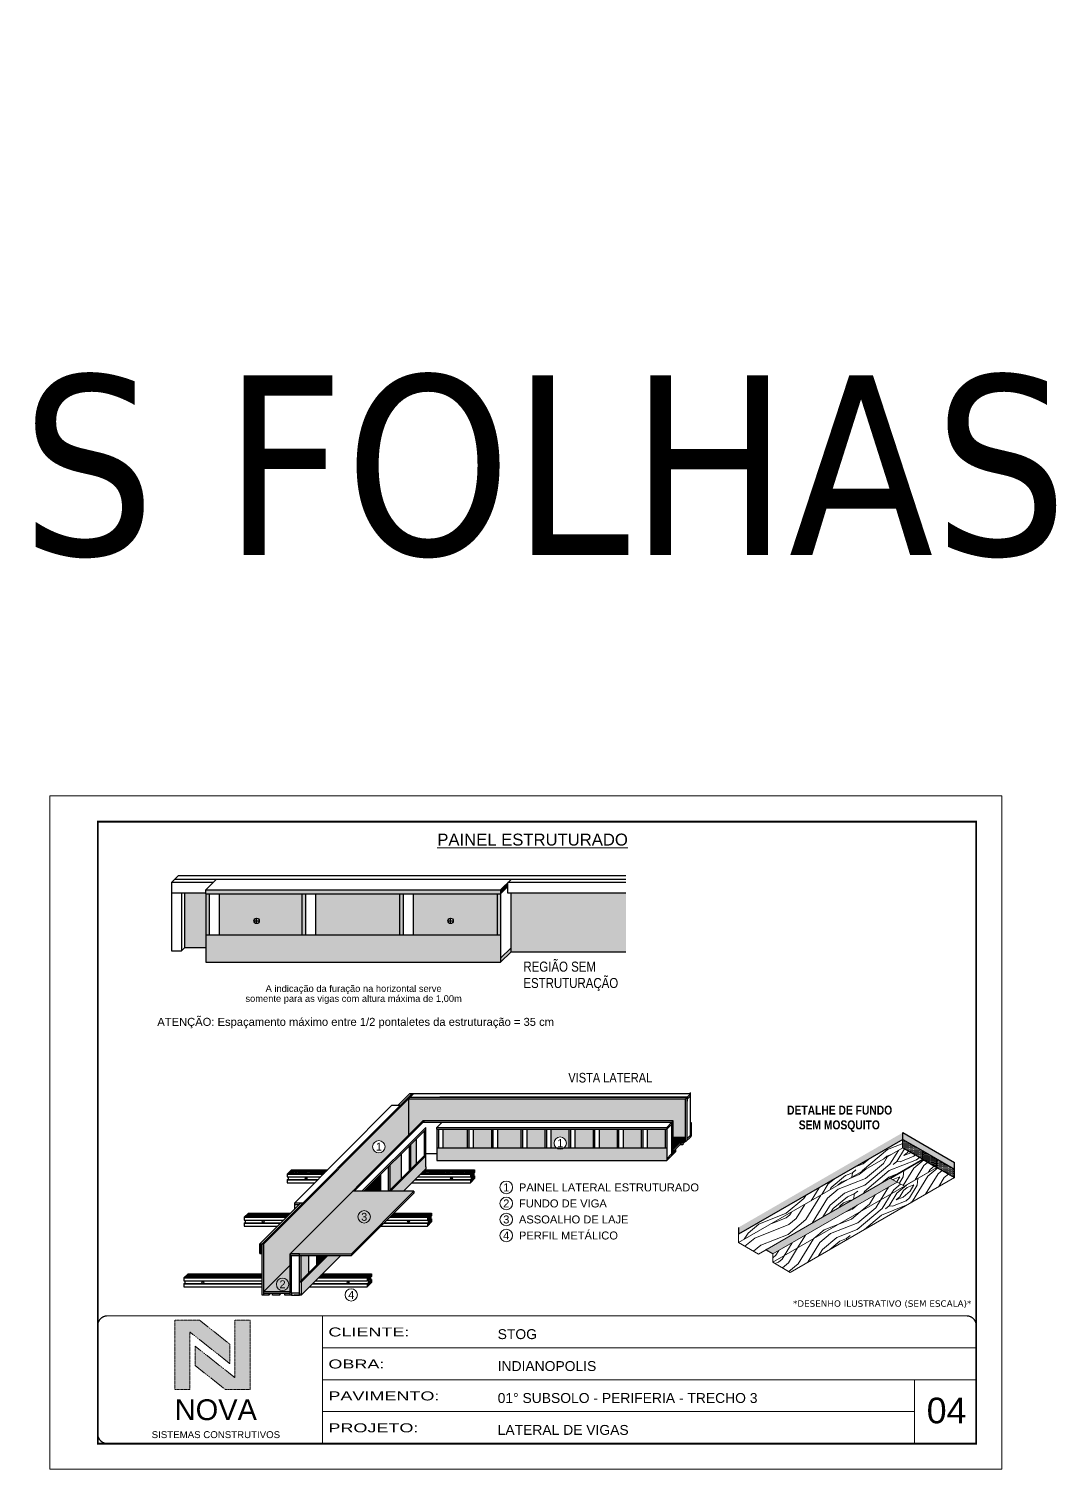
# Model space of a CAD drawing. Extents: x 0 to 6325, y 10169 to 19307.
# Drawn here: x 4722 to 6325, y 17060 to 19307 of the extents above; entities that cross this region are included whole.
import ezdxf
from ezdxf.enums import TextEntityAlignment as Align

# ---------------------------------------------------------------- set-up
doc = ezdxf.new("R2010")
doc.units = 0
doc.linetypes.add('CONTINUO', pattern=[0])
doc.linetypes.add('DASHED', pattern=[0.75, 0.5, -0.25])
for name, color, linetype, lineweight in [('CARIMBO', 255, 'Continuous', 9), ('CARIMBO-LEGENDA', 75, 'Continuous', 15), ('Demarcação 1', 251, 'Continuous', 9), ('Folhas', 255, 'Continuous', 9), ('fundo', 100, 'Continuous', 9), ('Madeira', 126, 'Continuous', 18), ('SARRAFO DE PRESSAO', 251, 'DASHED', 9)]:
    doc.layers.add(name, color=color, linetype=linetype, lineweight=lineweight)
for name, color, linetype in [('COTA', 241, 'Continuous'), ('HACHURA MADEIRAS', 1, 'Continuous'), ('material do compensado', 7, 'Continuous'), ('texto', 7, 'Continuous')]:
    doc.layers.add(name, color=color, linetype=linetype)
doc.layers.add('Demarcação 2', color=7, linetype='Continuous', lineweight=9, true_color=0xe0e0e0)
doc.styles.add('arial', font='arial.ttf')
doc.styles.add('CESAR1', font='arial.ttf', dxfattribs={"oblique": 15})
doc.styles.add('ROMANC', font='techb___.ttf', dxfattribs={"height": 2.5})
doc.styles.add('stylellllll', font='verdana.ttf', dxfattribs={"height": 2})
doc.styles.add('TAHOMA', font='tahoma.ttf')
doc.styles.add('Tecnologia', font='')
doc.styles.add('texto', font='ARIALN.TTF')
doc.styles.get('Tecnologia').set_extended_font_data('Forgotten Futurist')
pattern_1 = [(45, (2547.5042, 65749.2905), (0.99436891, 3.64601934), [4.6875, -0.9375, 0, -0.9375])]
pattern_2 = [(355, (-43579.17, 14712.44), (111.07494, 93.20294), [5.12645, -97.40264]), (85, (-43535.19, 14744.62), (-93.20294, 111.07494), [10.2529, -92.27619]), (40, (-43556.51, 14736.19), (8.936, 102.13894), [7.24881, -21.74642, 7.24881, -14.497615, 50.751904, -43.50449]), (40, (-43584.724, 14707.78), (8.936, 102.13894), [7.24983, -14.49967, 7.24983, -115.99871]), (40, (-43548.08, 14714.87), (8.936, 102.13894), [7.24983, -137.7482]), (40, (-43538.315, 14708.87), (8.936, 102.13894), [7.24983, -137.7482]), (40, (-43552.74, 14720.42), (8.936, 102.13894), [7.24983, -137.7482]), (40, (-43557.4, 14725.98), (8.936, 102.13894), [14.49967, -130.49838]), (40, (-43525.165, 14800.35), (8.936, 102.13894), [14.49967, -130.49838]), (40, (-43567.17, 14731.98), (8.936, 102.13894), [28.99933, -115.99871]), (40, (-43571.83, 14737.53), (8.936, 102.13894), [28.99933, -115.99871]), (40, (-43502.76, 14762.365), (8.936, 102.13894), [28.99933, -115.99871]), (40, (-43576.04, 14748.19), (8.936, 102.13894), [21.7497, -123.24834]), (40, (-43595.13, 14765.3), (8.936, 102.13894), [21.7497, -123.24834]), (40, (-43585.81, 14754.19), (8.936, 102.13894), [21.7497, -123.24834]), (40, (-43516.74, 14779.026), (8.936, 102.13894), [36.24951, -108.74853]), (40, (-43526.506, 14785.03), (8.936, 102.13894), [36.24951, -108.74853]), (40, (-43518.526, 14758.6), (8.936, 102.13894), [50.74931, -94.24873]), (21.56505, (-43568.063, 14721.764), (102.138945, -8.936), [11.4631, -217.79893]), (21.56505, (-43544.954, 14750.62), (102.138945, -8.936), [11.4631, -217.79893]), (21.56505, (-43550.955, 14740.85), (102.138945, -8.936), [11.4631, -217.79893]), (21.56505, (-43574.063, 14711.997), (102.138945, -8.936), [22.9262, -206.33583]), (21.56505, (-43549.614, 14756.17), (102.138945, -8.936), [34.3893, -194.87273]), (21.56505, (-43559.38, 14762.173), (102.138945, -8.936), [45.8524, -183.40963]), (21.56505, (-43569.15, 14768.173), (102.138945, -8.936), [45.8524, -183.40963]), (21.56505, (-43581.79, 14800.155), (102.138945, -8.936), [45.8524, -183.40963]), (21.56505, (-43582.682, 14789.94), (102.138945, -8.936), [57.3155, -171.94653]), (21.56505, (-43578.47, 14779.28), (102.138945, -8.936), [57.3155, -171.94653]), (58.43495, (-43546.295, 14735.298), (8.936, 102.138945), [11.4631, -217.79893]), (58.43495, (-43562.51, 14726.424), (8.936, 102.138945), [11.4631, -217.79893]), (58.43495, (-43579.17, 14712.444), (8.936, 102.138945), [22.9262, -206.33583]), (58.43495, (-43547.19, 14725.084), (8.936, 102.138945), [22.9262, -206.33583]), (58.43495, (-43589.83, 14708.23), (8.936, 102.138945), [34.3893, -194.87273]), (58.43495, (-43600.045, 14709.124), (8.936, 102.138945), [45.8524, -183.40963]), (58.43495, (-43507.673, 14706.19), (8.936, 102.138945), [45.8524, -183.40963]), (58.43495, (-43542.53, 14719.53), (8.936, 102.138945), [45.8524, -183.40963]), (58.43495, (-43522.994, 14707.53), (8.936, 102.138945), [57.3155, -171.94653]), (58.43495, (-43532.76, 14713.53), (8.936, 102.138945), [57.3155, -171.94653])]
pattern_3 = [(0, (-32686.6533, 6958.4922), (0.82275303, 1.645506056), [0, -1.645506056])]

# ---------------------------------------------------------------- blocks, each defined once
blk = doc.blocks.new('A$C64660E27')
at = {"layer": 'COTA', "true_color": 0x1a1a1a}
h = blk.add_hatch(color=250, dxfattribs=at)
h.dxf.hatch_style = 1
h.paths.add_polyline_path([(185.4, -11.6), (142.4, -11.6), (142.4, -131.6), (168.8, -131.6), (168.8, -32.2), (237.7, -86.7), (237.7, -53)])
at = {"layer": 'COTA'}
h = blk.add_hatch(color=20, dxfattribs=at)
h.dxf.hatch_style = 1
h.paths.add_polyline_path([(273, -11.4), (246.6, -11.4), (246.6, -111.1), (177.7, -56.6), (177.7, -90.2), (230, -131.6), (273, -131.6)])
for p, q in [((142.4, -131.6), (142.4, -11.6)), ((142.4, -11.6), (185.4, -11.6)), ((185.4, -11.6), (237.7, -53)), ((273, -11.4), (246.6, -11.4)), ((246.6, -111.1), (246.6, -11.4)), ((273, -11.4), (273, -131.6)), ((168.8, -32.2), (237.7, -86.7)), ((168.8, -131.6), (168.8, -32.2)), ((246.6, -111.1), (177.7, -56.6)), ((177.7, -90.2), (177.7, -56.6)), ((237.7, -86.7), (237.7, -53)), ((230, -131.6), (177.7, -90.2)), ((142.4, -131.6), (168.8, -131.6)), ((273, -131.6), (230, -131.6))]:
    blk.add_line(p, q)
at = {"layer": 'CARIMBO-LEGENDA', "color": 7, "linetype": 'Continuous', "ltscale": 100, "style": 'arial'}
blk.add_text('NOVA', height=36, dxfattribs=at).set_placement((142.4, -184.8))
at = {"layer": 'CARIMBO-LEGENDA', "color": 7, "linetype": 'Continuous', "style": 'arial'}
blk.add_text('SISTEMAS CONSTRUTIVOS', height=12, dxfattribs=at).set_placement((102.5, -216))
blk = doc.blocks.new('9999999999')
at = {"color": 30, "linetype": 'CONTINUO'}
for p, q in [((98564.6, 34230.2), (98564.6, 34429.4)), ((98564.6, 34379.6), (99584, 34379.6)), ((98564.6, 34329.8), (99488, 34329.8)), ((99584, 34329.8), (99488, 34329.8)), ((99488, 34329.8), (99488, 34230.2)), ((98564.6, 34280), (99488, 34280))]:
    blk.add_line(p, q, dxfattribs=at)
at = {"color": 30, "linetype": 'CONTINUO', "const_width": 2}
blk.add_lwpolyline([(99584, 34230.2), (99584, 34414.4, 0.414214), (99569, 34429.4), (98229, 34429.4, 0.414214), (98214, 34414.4), (98214, 34245.2, 0.414214), (98229, 34230.2), (99584, 34230.2)], format="xyb", dxfattribs=at)
at = {"layer": 'Folhas'}
blk.add_lwpolyline([(98139, 34190.2), (99624, 34190.2), (99624, 35240.2), (98139, 35240.2)], close=True, dxfattribs=at)
at = {"layer": 'Folhas', "color": 30, "const_width": 3}
blk.add_lwpolyline([(98214, 34230.2), (99584, 34230.2), (99584, 35200.2), (98214, 35200.2)], close=True, dxfattribs=at)
at = {"xscale": 0.9, "yscale": 0.9, "zscale": 0.9}
blk.add_blockref('A$C64660E27', (98205.8, 34433.1), dxfattribs=at)
at = {"color": 7, "linetype": 'Continuous', "ltscale": 5, "style": 'arial'}
for s, height, p in [('STOG', 15.48, (98837.7, 34393.1)), ('INDIANOPOLIS', 15.483, (98837.7, 34343.3)), ('01° SUBSOLO - PERIFERIA - TRECHO 3', 15.483, (98837.7, 34293.5)), ('LATERAL DE VIGAS', 15.483, (98837.7, 34243.7))]:
    blk.add_text(s, height=height, dxfattribs=at).set_placement(p)
at = {"layer": 'Folhas', "color": 7, "style": 'Tecnologia', "width": 1.5}
for s, p in [('CLIENTE:', (98573.7, 34397.2)), ('OBRA:', (98573.7, 34347.3)), ('PAVIMENTO:', (98573.7, 34297.5)), ('PROJETO:', (98573.7, 34247.7))]:
    blk.add_text(s, height=14, dxfattribs=at).set_placement(p)

msp = doc.modelspace()

# ---------------------------------------------------------------- hatches: boundary and pattern name
for points in [[(5469.69, 17968.62), (5469.69, 17975), (5458.34, 17963.74), (5458.34, 17957.36)], [(5300.74, 17893.65), (5306.07, 17893.65), (5306.07, 17957.36), (5300.74, 17957.36)], [(5746.6, 17570.31), (5746.6, 17574.5), (5742.37, 17570.31), (5742.37, 17566.11)], [(5731.43, 17559.46), (5725.45, 17553.53), (5725.45, 17549.33), (5731.43, 17555.26)], [(5086.2, 17411.48), (5082.54, 17411.48), (5082.54, 17396.63), (5086.2, 17396.63)]]:
    msp.add_hatch(color=256).paths.add_polyline_path(points)
at = {"linetype": 'ByBlock', "ltscale": 2}
for points in [[(4998.18, 17893.65), (5003.5, 17893.65), (5003.5, 17957.25), (4998.18, 17957.25)], [(5458.34, 17963.74), (4998.29, 17963.74), (4998.29, 17957.36), (5458.34, 17957.36)], [(5148.36, 17893.65), (5153.68, 17893.65), (5153.68, 17957.25), (5148.36, 17957.25)], [(5756.23, 17600.1), (5754.21, 17600.1), (5754.21, 17597.86)], [(5339.31, 17546.16), (5341.66, 17548.51), (5341.66, 17589.95), (5339.31, 17587.6)], [(5358.96, 17561.4), (5361.4, 17561.4), (5361.4, 17590.11), (5358.96, 17590.11)], [(5406.24, 17561.4), (5408.67, 17561.4), (5408.67, 17590.11), (5406.24, 17590.11)], [(5443.77, 17561.39), (5446.21, 17561.39), (5446.21, 17590.11), (5443.77, 17590.11)], [(5489.7, 17561.39), (5492.14, 17561.39), (5492.14, 17590.11), (5489.7, 17590.11)], [(5527.23, 17561.39), (5529.67, 17561.39), (5529.67, 17590.11), (5527.23, 17590.11)], [(5564.77, 17561.39), (5567.21, 17561.39), (5567.21, 17590.11), (5564.77, 17590.11)], [(5602.3, 17561.39), (5604.74, 17561.39), (5604.74, 17590.11), (5602.3, 17590.11)], [(5639.84, 17561.39), (5642.27, 17561.39), (5642.27, 17590.11), (5639.84, 17590.11)], [(5677.37, 17561.39), (5679.81, 17561.39), (5679.81, 17590.11), (5677.37, 17590.11)], [(5714.9, 17561.39), (5717.34, 17561.39), (5717.34, 17590.11), (5714.9, 17590.11)], [(5339.42, 17546.27), (5339.42, 17548.74), (5286.02, 17495.35), (5286.02, 17493.46), (5286.61, 17493.46)], [(5315.97, 17525.3), (5318.32, 17527.65), (5318.32, 17566.95), (5315.97, 17564.59)], [(5285.91, 17534.2), (5283.56, 17531.85), (5283.56, 17493.35), (5285.91, 17493.35)], [(5188.75, 17393.33), (5186.18, 17393.33), (5144.72, 17351.87), (5147.29, 17351.87)], [(5171.54, 17378.69), (5173.89, 17381.04), (5173.89, 17393.22), (5171.54, 17393.22)]]:
    msp.add_hatch(color=256, dxfattribs=at).paths.add_polyline_path(points)
h = msp.add_hatch(color=256)
h.paths.add_polyline_path([(5458.34, 17857.11), (5458.34, 17850.73), (5474.57, 17866.82), (5474.57, 17873.2)])
h.paths.add_polyline_path([(5453.02, 17893.65), (5458.34, 17893.65), (5458.34, 17957.36), (5453.02, 17957.36)])
at = {"linetype": 'Continuous', "ltscale": 1.5}
h = msp.add_hatch(dxfattribs=at)
h.set_pattern_fill('ANSI36', color=256, scale=15, style=0)
h.set_pattern_definition(pattern_1)
h.paths.add_polyline_path([(5129.97, 17524.78), (5127.47, 17522.27), (5184.03, 17522.27), (5186.52, 17524.78)])
h = msp.add_hatch(dxfattribs=at)
h.set_pattern_fill('ANSI36', color=256, scale=15, style=0)
h.set_pattern_definition(pattern_1)
h.paths.add_polyline_path([(5415.66, 17524.78), (5337.93, 17524.78), (5335.42, 17522.27), (5413.16, 17522.27)])
h.paths.add_polyline_path([(5415.66, 17524.78), (5413.16, 17522.27), (5413.16, 17508.66), (5415.66, 17511.17)])
h = msp.add_hatch(dxfattribs=at)
h.set_pattern_fill('ANSI36', color=256, scale=15, style=0)
h.set_pattern_definition(pattern_1)
h.paths.add_polyline_path([(5062.99, 17457.41), (5060.49, 17454.9), (5117.05, 17454.9), (5119.54, 17457.41)])
h = msp.add_hatch(dxfattribs=at)
h.set_pattern_fill('ANSI36', color=256, scale=15, style=0)
h.set_pattern_definition(pattern_1)
h.paths.add_polyline_path([(5348.68, 17457.41), (5346.18, 17454.9), (5346.18, 17441.29), (5348.68, 17443.8)])
h.paths.add_polyline_path([(5289.68, 17457.41), (5287.17, 17454.9), (5346.18, 17454.9), (5348.68, 17457.41)])
h = msp.add_hatch(dxfattribs=at)
h.set_pattern_fill('ANSI36', color=256, scale=15, style=0)
h.set_pattern_definition(pattern_1)
h.paths.add_polyline_path([(4968.92, 17362.79), (4966.41, 17360.28), (5073.88, 17360.28), (5073.88, 17362.79)])
h = msp.add_hatch(dxfattribs=at)
h.set_pattern_fill('ANSI36', color=256, scale=15, style=0)
h.set_pattern_definition(pattern_1)
h.paths.add_polyline_path([(5254.61, 17362.79), (5252.1, 17360.28), (5252.1, 17346.67), (5254.61, 17349.18)])
h.paths.add_polyline_path([(5178.5, 17362.79), (5176, 17360.28), (5252.1, 17360.28), (5254.61, 17362.79)])
at = {"linetype": 'ByBlock', "ltscale": 2}
h = msp.add_hatch(color=256, dxfattribs=at)
h.paths.add_polyline_path([(5096.99, 17334.49), (5088.77, 17334.49), (5088.77, 17331.57), (5096.99, 17331.57)])
h.paths.add_polyline_path([(5113.29, 17334.49), (5102.5, 17334.49), (5102.5, 17331.57), (5113.29, 17331.57)])
h.paths.add_polyline_path([(5129.84, 17334.49), (5121.62, 17334.49), (5121.62, 17331.57), (5129.84, 17331.57)])
at = {"layer": 'Demarcação 1'}
h = msp.add_hatch(color=256, dxfattribs=at)
h.paths.add_polyline_path([(5108.5, 17348.39, 1), (5127.86, 17348.39, 1)], flags=17)
h.paths.add_polyline_path([(5129.84, 17396.09), (5314.88, 17581.14), (5314.88, 17637.61), (5314.88, 17637.61), (5088.77, 17411.5), (5088.77, 17337.06), (5129.84, 17378.13)])
h.paths.add_polyline_path([(5258.7, 17562.93, -1), (5278.05, 17562.93, -1)], flags=16)
h.paths.add_polyline_path([(5110.3, 17339.14), (5126.06, 17339.14), (5126.06, 17357.69), (5110.3, 17357.69)], flags=24)
h.paths.add_polyline_path([(5260.5, 17553.68), (5276.25, 17553.68), (5276.25, 17572.23), (5260.5, 17572.23)], flags=24)
for points in [[(5314.88, 17581.14), (5336.82, 17603.07), (5727.38, 17603.07), (5727.38, 17577.45), (5746.6, 17577.45), (5746.6, 17637.61), (5314.88, 17637.61)], [(5727.38, 17577.45), (5727.38, 17558.39), (5746.6, 17577.45)]]:
    msp.add_hatch(color=256, dxfattribs=at).paths.add_polyline_path(points)
h = msp.add_hatch(color=256, dxfattribs=at)
h.paths.add_polyline_path([(5088.77, 17337.06), (5129.84, 17337.06), (5129.84, 17378.13)])
h.paths.add_polyline_path([(5108.5, 17348.39, -1), (5127.86, 17348.39, -1)], flags=16)
h.paths.add_polyline_path([(5110.3, 17339.14), (5126.06, 17339.14), (5126.06, 17357.69), (5110.3, 17357.69)], flags=24)
at = {"layer": 'Demarcação 2'}
for points in [[(4998.29, 17957.37), (4998.29, 17957.37), (4998.29, 17957.37), (4998.29, 17958.43), (4965.29, 17958.43), (4965.29, 17873.2), (4998.29, 17873.2)], [(5019.84, 17893.65), (5148.47, 17893.65), (5148.47, 17957.36), (5019.84, 17957.36)], [(5170.02, 17893.65), (5300.74, 17893.65), (5300.74, 17957.36), (5170.02, 17957.36)], [(5474.57, 17958.43), (5474.57, 17866.82), (5653.84, 17866.82), (5653.84, 17958.43)], [(5458.34, 17893.65), (4998.29, 17893.65), (4998.29, 17857.11), (4998.29, 17850.73), (5458.34, 17850.73)], [(5368.93, 17561.4), (5406.34, 17561.4), (5406.34, 17590.22), (5368.93, 17590.22)], [(5416.21, 17561.4), (5443.88, 17561.39), (5443.88, 17590.22), (5416.21, 17590.22)], [(5453.74, 17561.39), (5489.81, 17561.39), (5489.81, 17590.22), (5453.74, 17590.22)], [(5499.68, 17561.39), (5527.34, 17561.39), (5527.34, 17590.22), (5499.68, 17590.22)], [(5574.74, 17561.39), (5602.41, 17561.39), (5602.41, 17590.22), (5574.74, 17590.22)], [(5612.28, 17561.39), (5639.94, 17561.39), (5639.94, 17590.22), (5612.28, 17590.22)], [(5649.81, 17561.39), (5677.48, 17561.39), (5677.48, 17590.22), (5649.81, 17590.22)], [(5687.34, 17561.39), (5715.01, 17561.39), (5715.01, 17590.22), (5687.34, 17590.22)], [(5318.43, 17527.76), (5327.1, 17536.42), (5327.1, 17575.39), (5318.43, 17566.72)], [(5286.02, 17495.35), (5303.76, 17513.08), (5303.76, 17552.05), (5286.02, 17534.31)], [(5341.77, 17531.54), (5341.77, 17548.62), (5286.61, 17493.46), (5306.61, 17493.46), (5341.76, 17528.61)], [(5717.45, 17561.39), (5557.78, 17561.39, -0.3830345), (5544.85, 17561.39), (5359.07, 17561.4), (5359.07, 17541.4), (5717.45, 17541.39)], [(5245.17, 17493.46), (5271.35, 17493.46), (5271.35, 17519.64)], [(5147.08, 17354.23), (5159.32, 17366.47), (5159.32, 17393.33), (5147.08, 17393.33)], [(5209.05, 17393.33), (5203.56, 17393.33), (5188.75, 17393.33), (5147.29, 17351.87), (5147.29, 17331.57)], [(5174, 17381.15), (5186.18, 17393.33), (5174, 17393.33)]]:
    msp.add_hatch(color=256, dxfattribs=at).paths.add_polyline_path(points)
h = msp.add_hatch(color=256, dxfattribs=at)
h.paths.add_polyline_path([(5376.07, 17915.18, -1), (5384.43, 17915.18, -1)], flags=16)
h.paths.add_polyline_path([(5322.29, 17893.65), (5453.02, 17893.65), (5453.02, 17957.36), (5322.29, 17957.36)])
h = msp.add_hatch(color=256, dxfattribs=at)
h.paths.add_polyline_path([(5560.99, 17568.6, -1), (5541.64, 17568.6, -1)], flags=16)
h.paths.add_polyline_path([(5543.44, 17559.34), (5559.19, 17559.34), (5559.19, 17577.9), (5543.44, 17577.9)], flags=24)
h.paths.add_polyline_path([(5537.21, 17561.39), (5564.87, 17561.39), (5564.88, 17590.22), (5537.21, 17590.22)])
h = msp.add_hatch(color=256, dxfattribs=at)
h.paths.add_polyline_path([(5129.84, 17396.09), (5132.4, 17396.09), (5144.72, 17396.09), (5225.48, 17396.09), (5322.84, 17493.46), (5227.2, 17493.46)])
h.paths.add_polyline_path([(5237.58, 17444.08), (5253.44, 17444.08), (5253.44, 17462.96), (5237.58, 17462.96)], flags=24)
at = {"layer": 'fundo'}
h = msp.add_hatch(color=252, dxfattribs=at)
h.dxf.hatch_style = 1
h.paths.add_polyline_path([(5829.49, 17437.11), (5829.49, 17426.46), (6085.64, 17574.34), (6085.64, 17585)])
h = msp.add_hatch(color=252, dxfattribs=at)
h.dxf.hatch_style = 1
h.paths.add_polyline_path([(6116.72, 17567.06), (6085.64, 17585), (6085.64, 17574.34), (6116.72, 17556.4), (6166.05, 17527.92), (6166.05, 17538.57)])
h = msp.add_hatch(color=252, dxfattribs=at)
h.dxf.hatch_style = 1
h.paths.add_polyline_path([(6077.01, 17507.6), (6066.64, 17513.59), (6066.64, 17514.46), (5871.85, 17402), (5882.77, 17395.7)])
at = {"layer": 'HACHURA MADEIRAS'}
h = msp.add_hatch(dxfattribs=at)
h.set_pattern_fill('DOTS', scale=1.036539)
h.set_pattern_definition(pattern_3)
h.paths.add_polyline_path([(6116.72, 17543.38), (6116.72, 17556.4), (6085.64, 17574.34), (6085.64, 17561.32)])
h = msp.add_hatch(dxfattribs=at)
h.set_pattern_fill('DOTS', scale=1.036539)
h.set_pattern_definition(pattern_3)
h.paths.add_polyline_path([(6117.47, 17555.96), (6117.47, 17542.94), (6138.61, 17530.74), (6138.61, 17543.76)])
h = msp.add_hatch(dxfattribs=at)
h.set_pattern_fill('DOTS', scale=1.036539)
h.set_pattern_definition(pattern_3)
h.paths.add_polyline_path([(6138.91, 17543.58), (6138.91, 17530.56), (6166.05, 17514.89), (6166.05, 17527.92)])
at = {"layer": 'Madeira'}
h = msp.add_hatch(dxfattribs=at)
h.set_pattern_fill('PATRON00077', color=256, scale=102.529099, angle=355, pattern_type=2)
h.set_pattern_definition(pattern_2)
h.paths.add_polyline_path([(5829.49, 17426.46), (5829.49, 17413.43), (6085.64, 17561.32), (6085.64, 17574.34)])
h = msp.add_hatch(dxfattribs=at)
h.set_pattern_fill('PATRON00077', color=256, scale=102.529099, angle=355, pattern_type=2)
h.set_pattern_definition([(355, (-12476.65, -54528.13), (111.07494, 93.20294), [5.12645, -97.40264]), (85, (-12432.67, -54495.95), (-93.20294, 111.07494), [10.25291, -92.27619]), (40, (-12453.99, -54504.38), (8.936, 102.138945), [7.248807, -21.74642, 7.248807, -14.497615, 50.751904, -43.504487]), (40, (-12482.206, -54532.786), (8.936, 102.138945), [7.24983, -14.499665, 7.24983, -115.99871]), (40, (-12445.564, -54525.7), (8.936, 102.138945), [7.24983, -137.74821]), (40, (-12435.8, -54531.7), (8.936, 102.138945), [7.24983, -137.74821]), (40, (-12450.224, -54520.146), (8.936, 102.138945), [7.24983, -137.74821]), (40, (-12454.884, -54514.59), (8.936, 102.138945), [14.49967, -130.49838]), (40, (-12422.65, -54440.22), (8.936, 102.138945), [14.49967, -130.49838]), (40, (-12464.65, -54508.59), (8.936, 102.138945), [28.99933, -115.99871]), (40, (-12469.31, -54503.04), (8.936, 102.138945), [28.99933, -115.99871]), (40, (-12400.24, -54478.205), (8.936, 102.138945), [28.99933, -115.99871]), (40, (-12473.525, -54492.38), (8.936, 102.138945), [21.7497, -123.24834]), (40, (-12492.61, -54475.27), (8.936, 102.138945), [21.7497, -123.24834]), (40, (-12483.29, -54486.38), (8.936, 102.138945), [21.7497, -123.24834]), (40, (-12414.22, -54461.54), (8.936, 102.138945), [36.24951, -108.74853]), (40, (-12423.99, -54455.54), (8.936, 102.138945), [36.24951, -108.74853]), (40, (-12416.01, -54481.97), (8.936, 102.138945), [50.74931, -94.24873]), (21.56505, (-12465.545, -54518.806), (102.138945, -8.936), [11.4631, -217.79893]), (21.56505, (-12442.436, -54489.95), (102.138945, -8.936), [11.4631, -217.79893]), (21.56505, (-12448.437, -54499.72), (102.138945, -8.936), [11.4631, -217.79893]), (21.56505, (-12471.545, -54528.573), (102.138945, -8.936), [22.9262, -206.33583]), (21.56505, (-12447.096, -54484.397), (102.138945, -8.936), [34.3893, -194.87273]), (21.56505, (-12456.864, -54478.397), (102.138945, -8.936), [45.8524, -183.40963]), (21.56505, (-12466.63, -54472.396), (102.138945, -8.936), [45.8524, -183.40963]), (21.56505, (-12479.27, -54440.414), (102.138945, -8.936), [45.8524, -183.40963]), (21.56505, (-12480.164, -54450.63), (102.138945, -8.936), [57.31551, -171.94653]), (21.56505, (-12475.95, -54461.29), (102.138945, -8.936), [57.31551, -171.94653]), (58.43495, (-12443.777, -54505.27), (8.936, 102.138945), [11.4631, -217.79893]), (58.43495, (-12459.99, -54514.146), (8.936, 102.138945), [11.4631, -217.79893]), (58.43495, (-12476.652, -54528.126), (8.936, 102.138945), [22.9262, -206.33583]), (58.43495, (-12444.67, -54515.486), (8.936, 102.138945), [22.9262, -206.33583]), (58.43495, (-12487.313, -54532.34), (8.936, 102.138945), [34.3893, -194.87273]), (58.43495, (-12497.527, -54531.446), (8.936, 102.138945), [45.8524, -183.40963]), (58.43495, (-12405.155, -54534.38), (8.936, 102.138945), [45.8524, -183.40963]), (58.43495, (-12440.01, -54521.04), (8.936, 102.138945), [45.8524, -183.40963]), (58.43495, (-12420.476, -54533.04), (8.936, 102.138945), [57.31551, -171.94653]), (58.43495, (-12430.243, -54527.04), (8.936, 102.138945), [57.31551, -171.94653])])
h.paths.add_polyline_path([(5829.49, 17413.43), (5860.57, 17395.49), (6116.72, 17543.38), (6085.64, 17561.32)])
h = msp.add_hatch(dxfattribs=at)
h.set_pattern_fill('PATRON00077', color=256, scale=102.529099, angle=355, pattern_type=2)
h.set_pattern_definition(pattern_2)
h.paths.add_polyline_path([(5909.92, 17367.01), (6166.05, 17514.89), (6138.91, 17530.56), (5882.86, 17382.73)])
h = msp.add_hatch(dxfattribs=at)
h.set_pattern_fill('PATRON00077', color=256, scale=102.529099, angle=355, pattern_type=2)
h.set_pattern_definition([(355, (-43601.13, 14725.18), (111.07494, 93.20294), [5.12645, -97.40264]), (85, (-43557.15, 14757.36), (-93.20294, 111.07494), [10.2529, -92.27619]), (40, (-43578.47, 14748.93), (8.936, 102.13894), [7.24881, -21.74642, 7.24881, -14.497615, 50.751904, -43.50449]), (40, (-43606.69, 14720.52), (8.936, 102.13894), [7.24983, -14.49967, 7.24983, -115.99871]), (40, (-43570.046, 14727.61), (8.936, 102.13894), [7.24983, -137.7482]), (40, (-43560.28, 14721.61), (8.936, 102.13894), [7.24983, -137.7482]), (40, (-43574.706, 14733.16), (8.936, 102.13894), [7.24983, -137.7482]), (40, (-43579.37, 14738.72), (8.936, 102.13894), [14.49967, -130.49838]), (40, (-43547.13, 14813.09), (8.936, 102.13894), [14.49967, -130.49838]), (40, (-43589.13, 14744.72), (8.936, 102.13894), [28.99933, -115.99871]), (40, (-43593.794, 14750.27), (8.936, 102.13894), [28.99933, -115.99871]), (40, (-43524.72, 14775.104), (8.936, 102.13894), [28.99933, -115.99871]), (40, (-43598.01, 14760.93), (8.936, 102.13894), [21.7497, -123.24834]), (40, (-43617.094, 14778.04), (8.936, 102.13894), [21.7497, -123.24834]), (40, (-43607.774, 14766.93), (8.936, 102.13894), [21.7497, -123.24834]), (40, (-43538.7, 14791.766), (8.936, 102.13894), [36.24951, -108.74853]), (40, (-43548.47, 14797.766), (8.936, 102.13894), [36.24951, -108.74853]), (40, (-43540.49, 14771.34), (8.936, 102.13894), [50.74931, -94.24873]), (21.56505, (-43590.027, 14734.503), (102.138945, -8.936), [11.4631, -217.79893]), (21.56505, (-43566.92, 14763.36), (102.138945, -8.936), [11.4631, -217.79893]), (21.56505, (-43572.92, 14753.59), (102.138945, -8.936), [11.4631, -217.79893]), (21.56505, (-43596.028, 14724.736), (102.138945, -8.936), [22.9262, -206.33583]), (21.56505, (-43571.58, 14768.91), (102.138945, -8.936), [34.3893, -194.87273]), (21.56505, (-43581.346, 14774.91), (102.138945, -8.936), [45.8524, -183.40963]), (21.56505, (-43591.113, 14780.913), (102.138945, -8.936), [45.8524, -183.40963]), (21.56505, (-43603.753, 14812.895), (102.138945, -8.936), [45.8524, -183.40963]), (21.56505, (-43604.646, 14802.68), (102.138945, -8.936), [57.3155, -171.94653]), (21.56505, (-43600.433, 14792.02), (102.138945, -8.936), [57.3155, -171.94653]), (58.43495, (-43568.26, 14748.037), (8.936, 102.138945), [11.4631, -217.79893]), (58.43495, (-43584.473, 14739.163), (8.936, 102.138945), [11.4631, -217.79893]), (58.43495, (-43601.135, 14725.183), (8.936, 102.138945), [22.9262, -206.33583]), (58.43495, (-43569.152, 14737.823), (8.936, 102.138945), [22.9262, -206.33583]), (58.43495, (-43611.795, 14720.97), (8.936, 102.138945), [34.3893, -194.87273]), (58.43495, (-43622.01, 14721.863), (8.936, 102.138945), [45.8524, -183.40963]), (58.43495, (-43529.637, 14718.93), (8.936, 102.138945), [45.8524, -183.40963]), (58.43495, (-43564.492, 14732.27), (8.936, 102.138945), [45.8524, -183.40963]), (58.43495, (-43544.96, 14720.27), (8.936, 102.138945), [57.3155, -171.94653]), (58.43495, (-43554.725, 14726.27), (8.936, 102.138945), [57.3155, -171.94653])])
h.paths.add_polyline_path([(6087.78, 17501.38), (6138.61, 17530.74), (6116.95, 17543.3), (6066.64, 17513.59)])
h = msp.add_hatch(dxfattribs=at)
h.set_pattern_fill('PATRON00077', color=256, scale=102.529099, angle=355, pattern_type=2)
h.set_pattern_definition(pattern_2)
h.paths.add_polyline_path([(6088.14, 17501.18), (6076.86, 17507.69), (5882.7, 17395.66), (5882.77, 17382.68)])

# ---------------------------------------------------------------- linework, layer by layer
at = {"linetype": 'ByBlock', "ltscale": 2}
for p, q in [((4944.86, 17975), (4955.3, 17985.44)), ((4944.86, 17975), (4944.86, 17958.43)), ((5014.51, 17979.83), (4998.29, 17963.74)), ((5474.57, 17979.83), (5458.34, 17963.74)), ((5469.69, 17958.43), (5469.69, 17975)), ((4944.86, 17958.43), (4944.86, 17868.37)), ((4960.46, 17958.43), (4960.46, 17868.37)), ((4965.29, 17958.43), (4965.29, 17873.2)), ((4998.29, 17963.74), (5458.34, 17963.74)), ((4998.29, 17957.37), (4998.29, 17963.74)), ((4998.29, 17957.37), (4998.29, 17850.73)), ((4998.29, 17957.37), (4998.29, 17857.11)), ((4998.29, 17957.36), (5458.34, 17957.36)), ((5003.61, 17957.37), (5003.61, 17893.65)), ((5019.84, 17893.65), (5019.84, 17957.37)), ((5148.47, 17957.37), (5148.47, 17893.65)), ((5153.8, 17957.37), (5153.8, 17893.65)), ((5170.02, 17893.65), (5170.02, 17957.37)), ((5300.74, 17957.36), (5300.74, 17893.65)), ((5306.07, 17957.36), (5306.07, 17893.65)), ((5322.29, 17893.65), (5322.29, 17957.36)), ((5453.02, 17957.36), (5453.02, 17893.65)), ((5469.69, 17968.62), (5458.34, 17957.36)), ((5458.34, 17963.74), (5458.34, 17850.73)), ((5474.57, 17866.82), (5474.57, 17958.42)), ((4960.46, 17868.37), (4965.29, 17873.2)), ((4998.29, 17873.2), (4965.29, 17873.2)), ((4998.29, 17873.2), (4965.29, 17873.2)), ((5474.57, 17873.2), (5458.34, 17857.11)), ((5474.57, 17866.82), (5458.34, 17850.73)), ((5754.21, 17642.3), (5749.16, 17637.29)), ((5229.77, 17493.46), (5339.38, 17603.07)), ((5366.49, 17600.51), (5359.07, 17593.14)), ((5359.07, 17593.14), (5717.45, 17593.14)), ((5359.07, 17590.22), (5359.07, 17593.14)), ((5359.07, 17590.22), (5717.45, 17590.22)), ((5359.07, 17590.22), (5359.07, 17541.4)), ((5359.07, 17590.22), (5359.07, 17561.4)), ((5361.5, 17590.22), (5361.5, 17561.4)), ((5368.93, 17561.4), (5368.93, 17590.22)), ((5406.34, 17590.22), (5406.34, 17561.4)), ((5408.78, 17590.22), (5408.78, 17561.4)), ((5416.21, 17561.4), (5416.21, 17590.22)), ((5443.88, 17590.22), (5443.88, 17561.39)), ((5446.31, 17590.22), (5446.31, 17561.39)), ((5453.74, 17561.39), (5453.74, 17590.22)), ((5489.81, 17590.22), (5489.81, 17561.39)), ((5492.25, 17590.22), (5492.25, 17561.39)), ((5499.68, 17561.39), (5499.68, 17590.22)), ((5527.34, 17590.22), (5527.34, 17561.39)), ((5529.78, 17590.22), (5529.78, 17561.39)), ((5537.21, 17561.39), (5537.21, 17590.22)), ((5564.88, 17590.22), (5564.87, 17561.39)), ((5567.31, 17590.22), (5567.31, 17561.39)), ((5574.74, 17561.39), (5574.74, 17590.22)), ((5602.41, 17590.22), (5602.41, 17561.39)), ((5604.85, 17590.22), (5604.85, 17561.39)), ((5612.28, 17561.39), (5612.28, 17590.22)), ((5639.94, 17590.22), (5639.94, 17561.39)), ((5642.38, 17590.22), (5642.38, 17561.39)), ((5649.81, 17561.39), (5649.81, 17590.22)), ((5677.48, 17590.22), (5677.48, 17561.39)), ((5679.91, 17590.22), (5679.91, 17561.39)), ((5687.34, 17561.39), (5687.34, 17590.22)), ((5715.01, 17590.22), (5715.01, 17561.39)), ((5724.88, 17600.51), (5717.45, 17593.14)), ((5724.88, 17597.59), (5717.45, 17590.22)), ((5717.45, 17593.14), (5717.45, 17590.22)), ((5717.45, 17590.22), (5717.45, 17541.39)), ((5724.88, 17600.51), (5727.38, 17603.07)), ((5724.88, 17600.51), (5724.88, 17548.76)), ((5754.21, 17597.86), (5756.23, 17600.1)), ((5756.23, 17600.1), (5754.21, 17600.1)), ((5756.23, 17580.1), (5756.23, 17600.1)), ((5327.1, 17536.42), (5327.1, 17575.39)), ((5339.42, 17546.27), (5339.42, 17587.71)), ((5341.77, 17531.54), (5341.77, 17590.06)), ((5754.21, 17577.86), (5746.6, 17570.31)), ((5754.21, 17577.86), (5756.23, 17580.1)), ((5341.77, 17551.1), (5284.13, 17493.46)), ((5303.76, 17513.08), (5303.76, 17552.38)), ((5316.08, 17525.4), (5316.08, 17564.7)), ((5318.43, 17527.76), (5318.43, 17567.05)), ((5359.07, 17551.68), (5341.77, 17551.68)), ((5724.88, 17551.68), (5717.45, 17544.31)), ((5724.88, 17548.76), (5717.45, 17541.39)), ((5731.43, 17555.26), (5721.05, 17544.97)), ((5727.38, 17551.25), (5724.88, 17548.76)), ((5129.97, 17524.78), (5186.52, 17524.78)), ((5132.04, 17526.85), (5188.58, 17526.85)), ((5283.67, 17493.46), (5283.67, 17531.96)), ((5286.02, 17493.46), (5286.02, 17534.31)), ((5337.93, 17524.78), (5415.66, 17524.78)), ((5340, 17526.85), (5417.73, 17526.85)), ((5341.77, 17531.54), (5341.76, 17528.61)), ((5415.66, 17524.78), (5415.66, 17511.17)), ((5416.29, 17524.49), (5416.29, 17512.57)), ((5417.11, 17525.31), (5417.11, 17522.03)), ((5125.4, 17520.21), (5125.4, 17516.01)), ((5125.4, 17520.21), (5168.64, 17520.21)), ((5125.4, 17520.21), (5181.98, 17520.21)), ((5125.4, 17516.01), (5177.81, 17516.01)), ((5125.4, 17511.14), (5172.97, 17511.14)), ((5125.4, 17506.59), (5155.11, 17506.59)), ((5125.4, 17506.59), (5168.44, 17506.59)), ((5126.04, 17511.78), (5173.6, 17511.78)), ((5126.84, 17516.01), (5126.84, 17511.78)), ((5127.47, 17522.27), (5184.03, 17522.27)), ((5319.74, 17506.59), (5411.09, 17506.59)), ((5324.29, 17511.14), (5411.09, 17511.14)), ((5324.93, 17511.78), (5411.73, 17511.78)), ((5329.16, 17516.01), (5411.09, 17516.01)), ((5333.36, 17520.21), (5411.09, 17520.21)), ((5335.42, 17522.27), (5413.16, 17522.27)), ((5411.09, 17520.21), (5411.09, 17516.01)), ((5411.73, 17519.93), (5411.73, 17516.65)), ((5411.73, 17508.81), (5412.53, 17508.81)), ((5412.53, 17520.73), (5412.53, 17508.81)), ((5413.16, 17522.27), (5413.16, 17508.66)), ((5416.29, 17522.03), (5417.11, 17522.03)), ((5416.29, 17517.79), (5417.73, 17517.79)), ((5416.29, 17517.16), (5417.11, 17517.16)), ((5416.29, 17513.38), (5417.11, 17513.38)), ((5417.11, 17517.16), (5417.11, 17513.38)), ((5322.96, 17493.46), (5322.96, 17490.69)), ((5062.99, 17457.41), (5128.46, 17457.41)), ((5065.06, 17459.48), (5130.53, 17459.48)), ((5137.54, 17466.49), (5137.54, 17475.51)), ((5137.54, 17472.59), (5143.64, 17472.59)), ((5289.66, 17457.41), (5348.68, 17457.41)), ((5291.73, 17459.48), (5350.75, 17459.48)), ((5348.68, 17457.41), (5348.68, 17443.8)), ((5349.31, 17457.12), (5349.31, 17445.2)), ((5350.13, 17457.94), (5350.13, 17454.66)), ((5058.42, 17452.84), (5101.66, 17452.84)), ((5058.42, 17452.84), (5123.89, 17452.84)), ((5058.42, 17452.84), (5058.42, 17448.64)), ((5058.42, 17448.64), (5119.69, 17448.64)), ((5058.42, 17443.77), (5114.82, 17443.77)), ((5058.42, 17439.22), (5088.13, 17439.22)), ((5058.42, 17439.22), (5110.27, 17439.22)), ((5059.06, 17444.41), (5115.46, 17444.41)), ((5059.86, 17448.64), (5059.86, 17444.41)), ((5060.49, 17454.9), (5125.95, 17454.9)), ((5271.47, 17439.22), (5344.11, 17439.22)), ((5276.02, 17443.77), (5344.11, 17443.77)), ((5276.66, 17444.41), (5344.75, 17444.41)), ((5280.89, 17448.64), (5344.11, 17448.64)), ((5285.09, 17452.84), (5344.11, 17452.84)), ((5287.15, 17454.9), (5346.18, 17454.9)), ((5344.11, 17452.84), (5344.11, 17448.64)), ((5344.75, 17452.56), (5344.75, 17449.28)), ((5344.75, 17441.44), (5345.55, 17441.44)), ((5345.55, 17453.36), (5345.55, 17441.44)), ((5346.18, 17454.9), (5346.18, 17441.29)), ((5349.31, 17454.66), (5350.13, 17454.66)), ((5349.31, 17450.42), (5350.75, 17450.42)), ((5349.31, 17449.79), (5350.13, 17449.79)), ((5349.31, 17446.01), (5350.13, 17446.01)), ((5350.13, 17449.79), (5350.13, 17446.01)), ((5082.54, 17396.63), (5082.54, 17411.48)), ((5086.2, 17411.49), (5088.77, 17411.49)), ((5082.54, 17396.63), (5086.2, 17396.63)), ((5129.84, 17396.09), (5132.4, 17396.09)), ((5135.62, 17393.33), (5203.56, 17393.33)), ((5144.72, 17334.49), (5144.72, 17393.33)), ((5147.08, 17354.23), (5147.08, 17393.19)), ((5159.32, 17366.47), (5159.32, 17393.33)), ((5171.64, 17378.79), (5171.64, 17393.33)), ((5174, 17381.15), (5174, 17393.33)), ((5225.48, 17396.09), (5225.48, 17393.33)), ((4964.35, 17358.21), (5060.55, 17358.21)), ((4964.35, 17358.21), (5086.2, 17358.21)), ((4964.35, 17358.21), (4964.35, 17354.02)), ((4964.35, 17354.02), (5086.2, 17354.02)), ((4964.35, 17349.15), (5086.2, 17349.15)), ((4964.35, 17344.6), (5060.55, 17344.6)), ((4964.35, 17344.6), (5086.2, 17344.6)), ((4964.98, 17349.79), (5086.2, 17349.79)), ((4965.79, 17354.02), (4965.79, 17349.79)), ((4966.41, 17360.28), (5086.2, 17360.28)), ((4968.92, 17362.79), (5086.2, 17362.79)), ((4970.99, 17364.86), (5086.2, 17364.86)), ((5160.32, 17344.6), (5250.03, 17344.6)), ((5164.87, 17349.15), (5250.03, 17349.15)), ((5165.51, 17349.79), (5250.67, 17349.79)), ((5169.74, 17354.02), (5250.03, 17354.02)), ((5173.93, 17358.21), (5250.03, 17358.21)), ((5176, 17360.28), (5252.1, 17360.28)), ((5178.5, 17362.79), (5254.61, 17362.79)), ((5180.57, 17364.86), (5256.68, 17364.86)), ((5250.03, 17358.21), (5250.03, 17354.02)), ((5250.67, 17357.94), (5250.67, 17354.66)), ((5250.67, 17346.82), (5251.48, 17346.82)), ((5251.48, 17358.74), (5251.48, 17346.82)), ((5252.1, 17360.28), (5252.1, 17346.67)), ((5254.61, 17362.79), (5254.61, 17349.18)), ((5255.23, 17362.5), (5255.23, 17350.57)), ((5255.23, 17360.04), (5256.05, 17360.04)), ((5255.23, 17355.79), (5256.68, 17355.79)), ((5255.23, 17355.17), (5256.05, 17355.17)), ((5255.23, 17351.39), (5256.05, 17351.39)), ((5256.05, 17363.32), (5256.05, 17360.04)), ((5256.05, 17355.17), (5256.05, 17351.39)), ((5144.72, 17334.49), (5144.72, 17331.57))]:
    msp.add_line(p, q, dxfattribs=at)
for p, q in [((5009.64, 17975), (4944.86, 17975)), ((5653.84, 17979.83), (4949.69, 17979.83)), ((5653.84, 17985.44), (4955.3, 17985.44)), ((5653.84, 17975), (5469.69, 17975)), ((4998.29, 17958.43), (4944.86, 17958.43)), ((5653.84, 17958.43), (5469.69, 17958.43)), ((4998.16, 17893.65), (5458.34, 17893.65)), ((4944.86, 17868.37), (4960.46, 17868.37)), ((4998.29, 17850.73), (5458.34, 17850.73)), ((5319.93, 17645.22), (5086.2, 17411.49)), ((5322.5, 17645.22), (5088.77, 17411.49)), ((5316.27, 17645.22), (5298.18, 17627.13)), ((5314.88, 17637.61), (5746.6, 17637.61)), ((5314.88, 17637.61), (5314.88, 17581.14)), ((5754.21, 17645.22), (5316.27, 17645.22)), ((5317.45, 17640.17), (5749.16, 17640.17)), ((5749.16, 17640.17), (5363.55, 17640.17)), ((5749.16, 17640.17), (5746.6, 17637.61)), ((5746.6, 17570.31), (5746.6, 17637.61)), ((5754.21, 17645.22), (5749.16, 17640.17)), ((5749.16, 17572.85), (5749.16, 17640.17)), ((5749.16, 17640.17), (5749.16, 17634.01)), ((5754.21, 17580.1), (5754.21, 17647.46)), ((5754.21, 17577.86), (5754.21, 17645.22)), ((5288.28, 17627.13), (5137.54, 17475.51)), ((5301.84, 17627.13), (5288.28, 17627.13)), ((5336.82, 17603.07), (5129.84, 17396.09)), ((5242.09, 17493.46), (5341.77, 17593.14)), ((5727.38, 17603.07), (5336.82, 17603.07)), ((5724.88, 17600.51), (5336.82, 17600.51)), ((5341.77, 17541.39), (5341.77, 17593.14)), ((5727.38, 17551.25), (5727.38, 17603.07)), ((5245.17, 17493.46), (5341.77, 17590.06)), ((5746.6, 17574.5), (5725.45, 17553.53)), ((5746.6, 17577.45), (5727.38, 17558.39)), ((5742.37, 17570.31), (5742.37, 17566.11)), ((5754.21, 17580.78), (5749.16, 17575.73)), ((5341.76, 17548.61), (5286.61, 17493.46)), ((5359.07, 17561.4), (5717.45, 17561.39)), ((5731.43, 17555.26), (5731.43, 17559.46)), ((5742.37, 17566.11), (5738.14, 17566.11)), ((5132.04, 17526.85), (5125.4, 17520.21)), ((5341.76, 17528.61), (5306.61, 17493.46)), ((5359.07, 17541.4), (5717.45, 17541.39)), ((5417.73, 17526.85), (5411.09, 17520.21)), ((5417.11, 17525.31), (5416.29, 17524.49)), ((5271.35, 17493.46), (5271.35, 17519.64)), ((5411.73, 17516.65), (5411.09, 17516.01)), ((5417.73, 17513.24), (5411.09, 17506.59)), ((5412.53, 17520.73), (5411.73, 17519.93)), ((5412.53, 17508.81), (5411.73, 17508)), ((5417.11, 17513.38), (5416.29, 17512.57)), ((5417.73, 17522.66), (5417.11, 17522.03)), ((5417.73, 17517.79), (5417.11, 17517.16)), ((5225.48, 17396.09), (5322.84, 17493.46)), ((5225.6, 17393.33), (5322.96, 17490.69)), ((5322.96, 17493.46), (5227.2, 17493.46)), ((5065.06, 17459.48), (5058.42, 17452.84)), ((5146.56, 17475.51), (5082.54, 17411.49)), ((5137.54, 17475.51), (5150.22, 17475.51)), ((5350.75, 17459.48), (5344.11, 17452.84)), ((5350.13, 17457.94), (5349.31, 17457.12)), ((5344.75, 17449.28), (5344.11, 17448.64)), ((5350.75, 17445.87), (5344.11, 17439.22)), ((5345.55, 17453.36), (5344.75, 17452.56)), ((5345.55, 17441.44), (5344.75, 17440.63)), ((5350.13, 17446.01), (5349.31, 17445.2)), ((5350.75, 17455.29), (5350.13, 17454.66)), ((5350.75, 17450.42), (5350.13, 17449.79)), ((5082.54, 17411.48), (5086.2, 17411.48)), ((5086.2, 17334.49), (5086.2, 17411.49)), ((5088.77, 17331.57), (5088.77, 17411.49)), ((5129.84, 17331.57), (5129.84, 17396.09)), ((5129.84, 17396.09), (5225.48, 17396.09)), ((5129.84, 17396.09), (5129.84, 17393.33)), ((5129.84, 17393.33), (5136.75, 17393.33)), ((5144.72, 17396.09), (5132.4, 17396.09)), ((5132.4, 17334.49), (5132.4, 17393.33)), ((5132.4, 17393.33), (5132.4, 17393.01)), ((5144.72, 17331.57), (5144.72, 17396.09)), ((5186.18, 17393.33), (5144.72, 17351.87)), ((5209.05, 17393.33), (5147.29, 17331.57)), ((5188.75, 17393.33), (5147.29, 17351.87)), ((5203.56, 17393.33), (5225.6, 17393.33)), ((5129.84, 17378.13), (5088.77, 17337.06)), ((4970.99, 17364.86), (4964.35, 17358.21)), ((5147.29, 17351.87), (5144.72, 17351.87)), ((5147.29, 17351.87), (5147.29, 17331.57)), ((5256.68, 17364.86), (5250.03, 17358.21)), ((5250.67, 17354.66), (5250.03, 17354.02)), ((5256.68, 17351.24), (5250.03, 17344.6)), ((5251.48, 17358.74), (5250.67, 17357.94)), ((5251.48, 17346.82), (5250.67, 17346.01)), ((5256.05, 17363.32), (5255.23, 17362.5)), ((5256.05, 17351.39), (5255.23, 17350.57)), ((5256.68, 17360.66), (5256.05, 17360.04)), ((5256.68, 17355.79), (5256.05, 17355.17)), ((5086.2, 17331.57), (5086.2, 17334.49)), ((5096.99, 17331.57), (5086.2, 17331.57)), ((5088.77, 17337.06), (5129.84, 17337.06)), ((5088.77, 17334.49), (5129.84, 17334.49)), ((5088.77, 17334.49), (5096.99, 17334.49)), ((5096.99, 17334.49), (5096.99, 17331.57)), ((5096.99, 17331.57), (5099.91, 17334.49)), ((5102.5, 17334.49), (5113.29, 17334.49)), ((5102.5, 17331.57), (5102.5, 17334.49)), ((5113.29, 17331.57), (5102.5, 17331.57)), ((5113.29, 17331.57), (5116.21, 17334.49)), ((5113.29, 17334.49), (5113.29, 17331.57)), ((5121.62, 17334.49), (5129.84, 17334.49)), ((5121.62, 17331.57), (5121.62, 17334.49)), ((5132.4, 17331.57), (5121.62, 17331.57)), ((5132.4, 17334.49), (5132.4, 17331.57)), ((5144.72, 17334.49), (5132.4, 17334.49)), ((5132.4, 17331.57), (5144.72, 17331.57)), ((5147.29, 17331.57), (5136.5, 17331.57))]:
    msp.add_line(p, q)
at = {"linetype": 'Continuous', "ltscale": 1.5}
for p, q in [((5073.61, 17915.19), (5081.98, 17915.19)), ((5077.79, 17911), (5077.79, 17919.37)), ((5376.07, 17915.18), (5384.43, 17915.18)), ((5380.25, 17911), (5380.25, 17919.37)), ((5474.57, 17866.82), (5653.84, 17866.82))]:
    msp.add_line(p, q, dxfattribs=at)
at = {"color": 0}
msp.add_line((5746.6, 17577.45), (5727.38, 17577.45), dxfattribs=at)
at = {"ltscale": 2}
for p, q in [((5417.73, 17526.85), (5417.73, 17522.66)), ((5126.04, 17511.78), (5125.4, 17511.14)), ((5125.4, 17511.14), (5125.4, 17506.59)), ((5411.73, 17511.78), (5411.09, 17511.14)), ((5411.09, 17511.14), (5411.09, 17506.59)), ((5411.73, 17511.78), (5411.73, 17508)), ((5417.73, 17517.79), (5417.73, 17513.24)), ((5350.75, 17459.48), (5350.75, 17455.29)), ((5059.06, 17444.41), (5058.42, 17443.77)), ((5058.42, 17443.77), (5058.42, 17439.22)), ((5344.75, 17444.41), (5344.11, 17443.77)), ((5344.11, 17443.77), (5344.11, 17439.22)), ((5344.75, 17444.41), (5344.75, 17440.63)), ((5350.75, 17450.42), (5350.75, 17445.87)), ((4964.98, 17349.79), (4964.35, 17349.15)), ((4964.35, 17349.15), (4964.35, 17344.6)), ((5250.67, 17349.79), (5250.03, 17349.15)), ((5250.03, 17349.15), (5250.03, 17344.6)), ((5250.67, 17349.79), (5250.67, 17346.01)), ((5256.68, 17364.86), (5256.68, 17360.66)), ((5256.68, 17355.79), (5256.68, 17351.24))]:
    msp.add_line(p, q, dxfattribs=at)
at = {"linetype": 'Continuous', "ltscale": 1.5}
for centre in [(5077.79, 17915.19), (5380.25, 17915.18)]:
    msp.add_circle(centre, 4.18, dxfattribs=at)
at = {"linetype": 'ByBlock', "ltscale": 2}
for centre in [(5154.85, 17513.62), (5381.63, 17513.82), (5087.87, 17446.25), (5314.65, 17446.45), (4993.8, 17351.63), (5220.58, 17351.82)]:
    msp.add_circle(centre, 1.38, dxfattribs=at)
at = {"layer": 'CARIMBO'}
for centre, radius in [((5268.37, 17562.93), 9.68), ((5551.31, 17568.6), 9.68), ((5467.1, 17499.49), 9.77), ((5467.1, 17474.49), 9.77), ((5245.51, 17453.61), 9.68), ((5467.1, 17449.49), 9.77), ((5467.1, 17424.49), 9.77), ((5118.18, 17348.39), 9.68), ((5225.33, 17331.84), 9.68)]:
    msp.add_circle(centre, radius, dxfattribs=at)
at = {"layer": 'Madeira'}
for p, q in [((6085.64, 17561.32), (5829.49, 17413.43)), ((6116.72, 17543.38), (5860.57, 17395.49)), ((6138.91, 17530.56), (5882.77, 17382.68)), ((6117.47, 17542.94), (6066.64, 17513.59)), ((6138.61, 17530.74), (6087.78, 17501.38)), ((6077.01, 17507.6), (5882.77, 17395.7)), ((6166.05, 17514.89), (5909.91, 17367.01)), ((6066.64, 17513.59), (6088.08, 17501.21)), ((5829.49, 17413.43), (5829.49, 17426.46)), ((5829.49, 17413.43), (5860.57, 17395.49)), ((5882.77, 17382.68), (5882.77, 17395.7)), ((5882.77, 17382.68), (5909.91, 17367.01))]:
    msp.add_line(p, q, dxfattribs=at)
at = {"layer": 'material do compensado'}
for p, q in [((6085.64, 17574.34), (5829.49, 17426.46)), ((6085.64, 17561.32), (6085.64, 17585)), ((6085.64, 17585), (6116.72, 17567.06)), ((6085.64, 17574.34), (6116.72, 17556.4)), ((6085.64, 17561.32), (6116.72, 17543.38)), ((6116.72, 17567.06), (6166.05, 17538.57)), ((6116.72, 17556.4), (6166.05, 17527.92)), ((6116.72, 17543.38), (6116.72, 17556.4)), ((6117.47, 17542.94), (6117.47, 17555.96)), ((6117.47, 17542.94), (6138.61, 17530.74)), ((6138.61, 17530.74), (6138.61, 17543.76)), ((6138.91, 17530.56), (6138.91, 17543.58)), ((6138.91, 17530.56), (6166.05, 17514.89)), ((6166.05, 17514.89), (6166.05, 17538.57)), ((6066.64, 17513.59), (6066.64, 17514.46)), ((5829.49, 17437.11), (5829.49, 17426.46)), ((5882.77, 17395.7), (5871.85, 17402))]:
    msp.add_line(p, q, dxfattribs=at)

# ---------------------------------------------------------------- block references
at = {"layer": 'SARRAFO DE PRESSAO', "color": 6, "linetype": 'ByBlock'}
msp.add_blockref('9999999999', (-93383.98, -17130.21), dxfattribs=at)

# ---------------------------------------------------------------- texts
at = {"style": 'stylellllll'}
msp.add_text('*DESENHO ILUSTRATIVO (SEM ESCALA)*', height=10, dxfattribs=at).set_placement((6192.58, 17313.33), align=Align.RIGHT)
at = {"layer": 'CARIMBO', "linetype": 'Continuous', "ltscale": 2, "style": 'arial'}
msp.add_text('%%UPAINEL ESTRUTURADO', height=18.59, dxfattribs=at).set_placement((5508.16, 18032.67), align=Align.CENTER)
at = {"layer": 'CARIMBO', "linetype": 'Continuous', "ltscale": 2, "style": 'texto'}
for s, height, p in [('REGIÃO SEM', 15.6, (5493.82, 17836.04)), ('ESTRUTURAÇÃO', 15.6, (5493.82, 17810.48)), ('VISTA LATERAL', 15, (5563.92, 17663.11))]:
    msp.add_text(s, height=height, dxfattribs=at).set_placement(p)
at = {"layer": 'CARIMBO', "color": 2, "style": 'arial'}
for s, height, p in [('A indicação da furação na horizontal serve', 10.4, (5229.02, 17809.66)), ('somente para as vigas com altura máxima de 1,00m', 10.4, (5229.02, 17794.06)), ('ATENÇÃO: Espaçamento máximo entre 1/2 pontaletes da estruturação = 35 cm  ', 12.48, (5237.04, 17757.69))]:
    msp.add_text(s, height=height, dxfattribs=at).set_placement(p, align=Align.MIDDLE_CENTER)
at = {"layer": 'CARIMBO', "style": 'arial'}
for s, height, p in [('1', 12.32, (5268.37, 17562.93)), ('1', 12.32, (5551.31, 17568.6)), ('1', 12.44, (5467.1, 17499.49)), ('2', 12.44, (5467.1, 17474.49)), ('3', 12.32, (5245.51, 17453.61)), ('3', 12.44, (5467.1, 17449.49)), ('4', 12.44, (5467.1, 17424.49)), ('2', 12.32, (5118.18, 17348.39)), ('4', 12.32, (5225.33, 17331.84))]:
    msp.add_text(s, height=height, dxfattribs=at).set_placement(p, align=Align.MIDDLE_CENTER)
at = {"layer": 'CARIMBO', "style": 'CESAR1'}
for s, p in [('PAINEL LATERAL ESTRUTURADO', (5486.87, 17499.49)), ('FUNDO DE VIGA', (5486.87, 17474.49)), ('ASSOALHO DE LAJE', (5486.87, 17449.49)), ('PERFIL METÁLICO', (5486.87, 17424.49))]:
    msp.add_text(s, height=12.436, dxfattribs=at).set_placement(p, align=Align.MIDDLE_LEFT)
at = {"layer": 'CARIMBO', "style": 'arial'}
msp.add_text('04', height=40, dxfattribs=at).set_placement((6122.86, 17131.57))
at = {"layer": 'Defpoints', "insert": (3237.5, 18822.38), "char_height": 280, "attachment_point": 5, "style": 'TAHOMA'}
msp.add_mtext('{\\C1;ATENÇÃO!!\\PNÃO MUDAR A POSIÇÃO DAS FOLHAS}', dxfattribs=at)
at = {"layer": 'texto', "style": 'ROMANC'}
for s, p in [('DETALHE DE FUNDO ', (5989.31, 17620.07)), ('SEM MOSQUITO', (5986.57, 17597.02))]:
    msp.add_text(s, height=14, dxfattribs=at).set_placement(p, align=Align.MIDDLE_CENTER)

doc.saveas('drawing.dxf')
